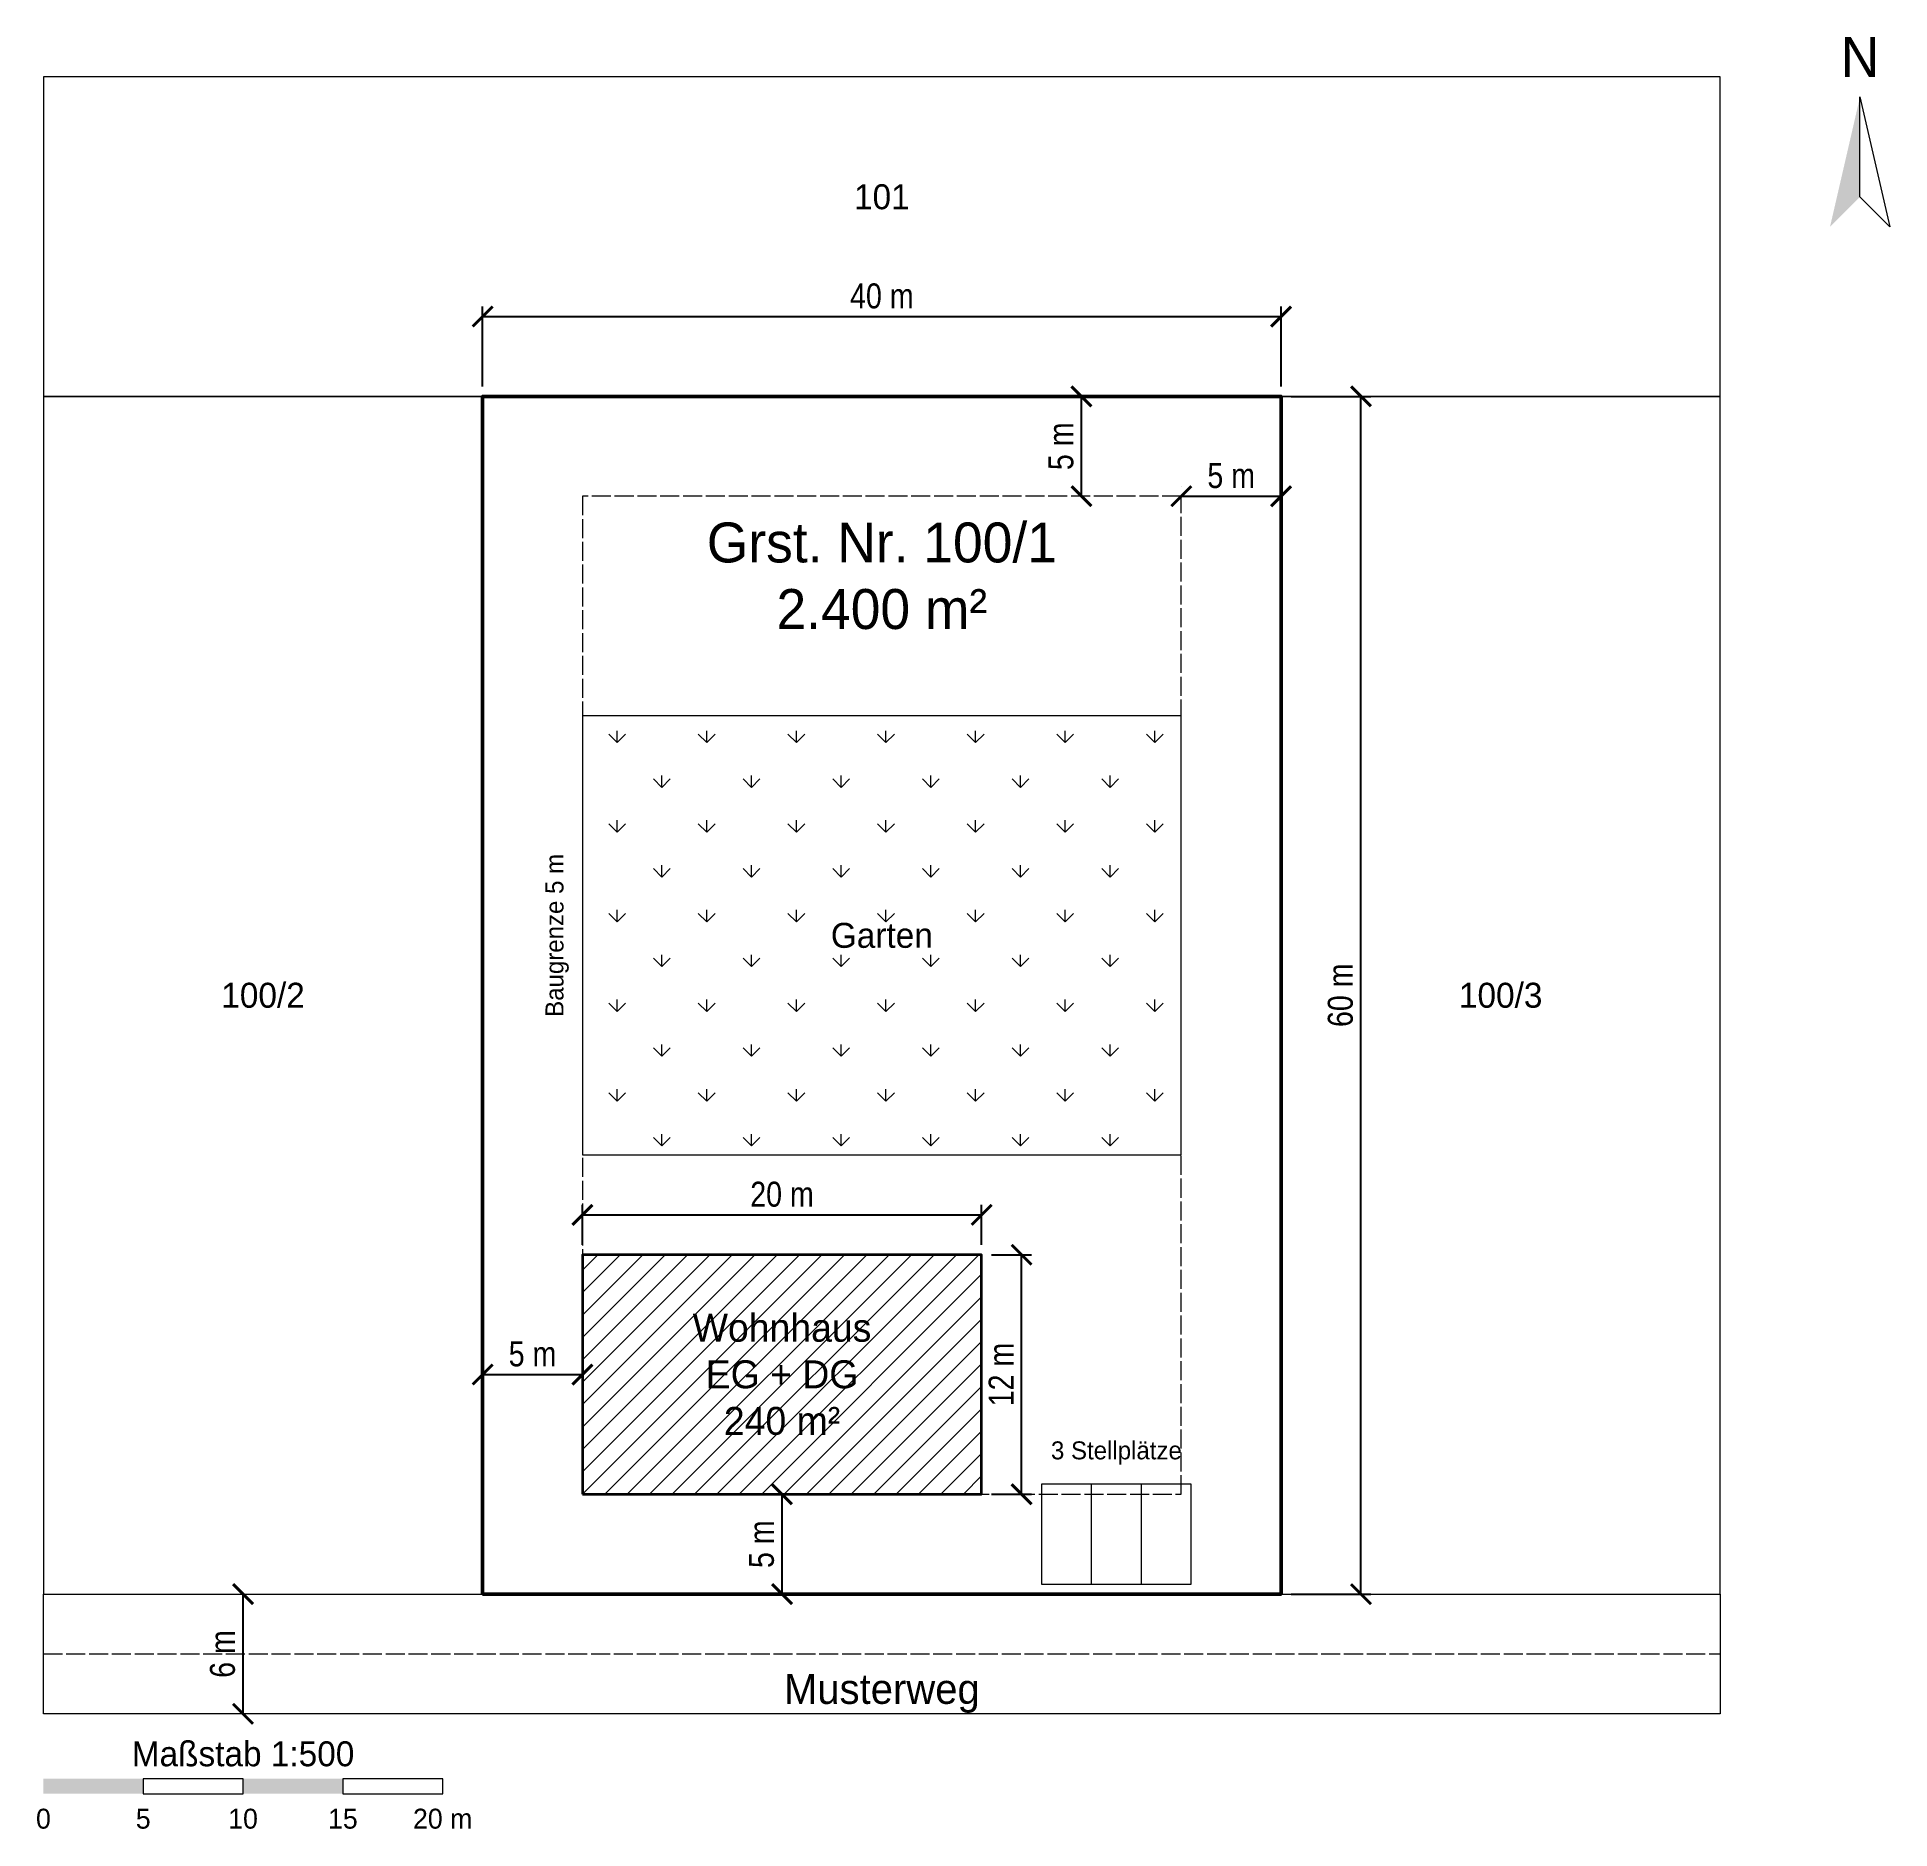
# Model space of a CAD drawing. Header units: metres. Extents: x -22.3 to 70.5, y -11.8 to 78.
import ezdxf
from ezdxf.enums import TextEntityAlignment as Align

# ---------------------------------------------------------------- set-up
doc = ezdxf.new("R2010")
doc.units = ezdxf.units.M
doc.header["$LTSCALE"] = 1.5
doc.linetypes.add('DASHED2', pattern=[0.762, 0.635, -0.127])
for name, color, linetype, lineweight in [('BAUFLUCHT', 3, 'DASHED2', 18), ('BEMASSUNG', 4, 'CONTINUOUS', 13), ('FLAECHE', 8, 'CONTINUOUS', 13), ('GEBAEUDE', 7, 'CONTINUOUS', 35), ('GRENZE', 1, 'CONTINUOUS', 50), ('SCHRAFFUR', 9, 'CONTINUOUS', 9), ('STRASSE', 8, 'CONTINUOUS', 18), ('TEXT', 7, 'CONTINUOUS', 13)]:
    doc.layers.add(name, color=color, linetype=linetype, lineweight=lineweight)
doc.styles.add('OpenSansCondensed-Light', font='OpenSansCondensed-Light.ttf')
doc.dimstyles.new('SITE', dxfattribs={"dimtxt": 1.25, "dimasz": 1, "dimexe": 0.5, "dimexo": 0.5, "dimgap": 0.4, "dimtad": 1, "dimzin": 12, "dimdsep": 46, "dimtxsty": 'OpenSansCondensed-Light', "dimblk": 'ARCHTICK', "dimcen": 2.5, "dimclrd": 4, "dimclre": 4, "dimclrt": 4, "dimazin": 3, "dimtfac": 0.5, "dimtmove": 2, "dimatfit": 3})

# ---------------------------------------------------------------- blocks, each defined once
blk = doc.blocks.new('_ARCHTICK')
at = {"color": 0, "linetype": 'BYBLOCK', "const_width": 0.15}
blk.add_lwpolyline([(-0.5, -0.5), (0.5, 0.5)], dxfattribs=at)
blk = doc.blocks.new('*D1')
at = {"color": 4}
for p, q in [((0, 60.5), (0, 64.5)), ((40, 60.5), (40, 64.5)), ((0, 64), (40, 64))]:
    blk.add_line(p, q, dxfattribs=at)
at = {"layer": 'Defpoints'}
for p in [(0, 64), (0, 60), (40, 60)]:
    blk.add_point(p, dxfattribs=at)
at = {"layer": 'BEMASSUNG', "color": 4, "rotation": 180}
blk.add_blockref('_ARCHTICK', (0, 64), dxfattribs=at)
at = {"layer": 'BEMASSUNG', "color": 4}
blk.add_blockref('_ARCHTICK', (40, 64), dxfattribs=at)
at = {"layer": 'BEMASSUNG', "color": 4, "insert": (20, 65.025), "char_height": 1.25, "attachment_point": 5, "style": 'OpenSansCondensed-Light'}
blk.add_mtext('40 m', dxfattribs=at)
blk = doc.blocks.new('*D2')
at = {"color": 4}
for p, q in [((40.5, 60), (44.5, 60)), ((44, 0), (44, 60)), ((40.5, 0), (44.5, 0))]:
    blk.add_line(p, q, dxfattribs=at)
at = {"layer": 'Defpoints'}
for p in [(40, 60), (40, 0), (44, 0)]:
    blk.add_point(p, dxfattribs=at)
at = {"layer": 'BEMASSUNG', "color": 4}
for p, rotation in [((44, 60), 90), ((44, 0), 270)]:
    blk.add_blockref('_ARCHTICK', p, dxfattribs=dict(at, rotation=rotation))
at = {"layer": 'BEMASSUNG', "color": 4, "insert": (42.975, 30), "char_height": 1.25, "attachment_point": 5, "rotation": 90, "style": 'OpenSansCondensed-Light'}
blk.add_mtext('60 m', dxfattribs=at)
blk = doc.blocks.new('*D3')
at = {"color": 4}
for p, q in [((-12.5, 0), (-12.5, 0)), ((-12, -6), (-12, 0)), ((-12.5, -6), (-12.5, -6))]:
    blk.add_line(p, q, dxfattribs=at)
at = {"layer": 'Defpoints'}
for p in [(-12, 0), (-12, -6), (-12, -6)]:
    blk.add_point(p, dxfattribs=at)
at = {"layer": 'BEMASSUNG', "color": 4}
for p, rotation in [((-12, 0), 90), ((-12, -6), 270)]:
    blk.add_blockref('_ARCHTICK', p, dxfattribs=dict(at, rotation=rotation))
at = {"layer": 'BEMASSUNG', "color": 4, "insert": (-13.025, -3), "char_height": 1.25, "attachment_point": 5, "rotation": 90, "style": 'OpenSansCondensed-Light'}
blk.add_mtext('6 m', dxfattribs=at)
blk = doc.blocks.new('*D4')
at = {"color": 4}
for p, q in [((0, 11.5), (0, 11.5)), ((5, 11.5), (5, 11.5)), ((0, 11), (5, 11))]:
    blk.add_line(p, q, dxfattribs=at)
at = {"layer": 'Defpoints'}
for p in [(0, 11), (0, 11), (5, 11)]:
    blk.add_point(p, dxfattribs=at)
at = {"layer": 'BEMASSUNG', "color": 4, "rotation": 180}
blk.add_blockref('_ARCHTICK', (0, 11), dxfattribs=at)
at = {"layer": 'BEMASSUNG', "color": 4}
blk.add_blockref('_ARCHTICK', (5, 11), dxfattribs=at)
at = {"layer": 'BEMASSUNG', "color": 4, "insert": (2.5, 12.025), "char_height": 1.25, "attachment_point": 5, "style": 'OpenSansCondensed-Light'}
blk.add_mtext('5 m', dxfattribs=at)
blk = doc.blocks.new('*D5')
at = {"color": 4}
for p, q in [((14.5, 5), (14.5, 5)), ((15, 0), (15, 5)), ((14.5, 0), (14.5, 0))]:
    blk.add_line(p, q, dxfattribs=at)
at = {"layer": 'Defpoints'}
for p in [(15, 5), (15, 0), (15, 0)]:
    blk.add_point(p, dxfattribs=at)
at = {"layer": 'BEMASSUNG', "color": 4}
for p, rotation in [((15, 5), 90), ((15, 0), 270)]:
    blk.add_blockref('_ARCHTICK', p, dxfattribs=dict(at, rotation=rotation))
at = {"layer": 'BEMASSUNG', "color": 4, "insert": (13.975, 2.5), "char_height": 1.25, "attachment_point": 5, "rotation": 90, "style": 'OpenSansCondensed-Light'}
blk.add_mtext('5 m', dxfattribs=at)
blk = doc.blocks.new('*D6')
at = {"color": 4}
for p, q in [((5, 17.5), (5, 19.5)), ((25, 17.5), (25, 19.5)), ((5, 19), (25, 19))]:
    blk.add_line(p, q, dxfattribs=at)
at = {"layer": 'Defpoints'}
for p in [(5, 19), (5, 17), (25, 17)]:
    blk.add_point(p, dxfattribs=at)
at = {"layer": 'BEMASSUNG', "color": 4, "rotation": 180}
blk.add_blockref('_ARCHTICK', (5, 19), dxfattribs=at)
at = {"layer": 'BEMASSUNG', "color": 4}
blk.add_blockref('_ARCHTICK', (25, 19), dxfattribs=at)
at = {"layer": 'BEMASSUNG', "color": 4, "insert": (15, 20.025), "char_height": 1.25, "attachment_point": 5, "style": 'OpenSansCondensed-Light'}
blk.add_mtext('20 m', dxfattribs=at)
blk = doc.blocks.new('*D7')
at = {"color": 4}
for p, q in [((25.5, 17), (27.5, 17)), ((27, 5), (27, 17)), ((25.5, 5), (27.5, 5))]:
    blk.add_line(p, q, dxfattribs=at)
at = {"layer": 'Defpoints'}
for p in [(25, 17), (25, 5), (27, 5)]:
    blk.add_point(p, dxfattribs=at)
at = {"layer": 'BEMASSUNG', "color": 4}
for p, rotation in [((27, 17), 90), ((27, 5), 270)]:
    blk.add_blockref('_ARCHTICK', p, dxfattribs=dict(at, rotation=rotation))
at = {"layer": 'BEMASSUNG', "color": 4, "insert": (25.975, 11), "char_height": 1.25, "attachment_point": 5, "rotation": 90, "style": 'OpenSansCondensed-Light'}
blk.add_mtext('12 m', dxfattribs=at)
blk = doc.blocks.new('*D8')
at = {"color": 4}
for p, q in [((35, 55.5), (35, 55.5)), ((35, 55), (40, 55)), ((40, 55.5), (40, 55.5))]:
    blk.add_line(p, q, dxfattribs=at)
at = {"layer": 'Defpoints'}
for p in [(35, 55), (35, 55), (40, 55)]:
    blk.add_point(p, dxfattribs=at)
at = {"layer": 'BEMASSUNG', "color": 4, "rotation": 180}
blk.add_blockref('_ARCHTICK', (35, 55), dxfattribs=at)
at = {"layer": 'BEMASSUNG', "color": 4}
blk.add_blockref('_ARCHTICK', (40, 55), dxfattribs=at)
at = {"layer": 'BEMASSUNG', "color": 4, "insert": (37.5, 56.025), "char_height": 1.25, "attachment_point": 5, "style": 'OpenSansCondensed-Light'}
blk.add_mtext('5 m', dxfattribs=at)
blk = doc.blocks.new('*D9')
at = {"color": 4}
for p, q in [((29.5, 60), (29.5, 60)), ((30, 55), (30, 60)), ((29.5, 55), (29.5, 55))]:
    blk.add_line(p, q, dxfattribs=at)
at = {"layer": 'Defpoints'}
for p in [(30, 60), (30, 55), (30, 55)]:
    blk.add_point(p, dxfattribs=at)
at = {"layer": 'BEMASSUNG', "color": 4}
for p, rotation in [((30, 60), 90), ((30, 55), 270)]:
    blk.add_blockref('_ARCHTICK', p, dxfattribs=dict(at, rotation=rotation))
at = {"layer": 'BEMASSUNG', "color": 4, "insert": (28.975, 57.5), "char_height": 1.25, "attachment_point": 5, "rotation": 90, "style": 'OpenSansCondensed-Light'}
blk.add_mtext('5 m', dxfattribs=at)

msp = doc.modelspace()

# ---------------------------------------------------------------- hatches: boundary and pattern name
at = {"layer": 'SCHRAFFUR'}
h = msp.add_hatch(dxfattribs=at)
h.set_pattern_fill('GRASS', color=3, scale=0.125)
h.paths.add_polyline_path([(5, 22), (35, 22), (35, 44), (5, 44)])
h = msp.add_hatch(dxfattribs=at)
h.set_pattern_fill('ANSI31', color=9, scale=0.25)
h.paths.add_polyline_path([(5, 5), (25, 5), (25, 17), (5, 17)])
at = {"layer": 'TEXT'}
for points in [[(69, 75), (67.5, 68.5), (69, 70)], [(-22, -10), (-17, -10), (-17, -9.25), (-22, -9.25)], [(-12, -10), (-7, -10), (-7, -9.25), (-12, -9.25)]]:
    msp.add_hatch(color=7, dxfattribs=at).paths.add_polyline_path(points)

# ---------------------------------------------------------------- linework, layer by layer
at = {"layer": 'BAUFLUCHT'}
for points in [[(5, 5), (35, 5), (35, 55), (5, 55), (5, 5)], [(-22, -3), (62, -3)]]:
    msp.add_lwpolyline(points, dxfattribs=at)
at = {"layer": 'FLAECHE'}
for p, q in [((30.5, 0.5), (30.5, 5.5)), ((33, 0.5), (33, 5.5))]:
    msp.add_line(p, q, dxfattribs=at)
for points in [[(-22, 60), (62, 60), (62, 76), (-22, 76)], [(-22, 0), (0, 0), (0, 60), (-22, 60)], [(40, 0), (62, 0), (62, 60), (40, 60)], [(5, 22), (35, 22), (35, 44), (5, 44)], [(28, 0.5), (35.5, 0.5), (35.5, 5.5), (28, 5.5)]]:
    msp.add_lwpolyline(points, close=True, dxfattribs=at)
at = {"layer": 'GEBAEUDE'}
msp.add_lwpolyline([(5, 5), (25, 5), (25, 17), (5, 17)], close=True, dxfattribs=at)
at = {"layer": 'GRENZE'}
msp.add_lwpolyline([(0, 0), (40, 0), (40, 60), (0, 60)], close=True, dxfattribs=at)
at = {"layer": 'STRASSE'}
msp.add_lwpolyline([(-22, 0), (62, 0), (62, -6), (-22, -6)], close=True, dxfattribs=at)
at = {"layer": 'TEXT'}
for points in [[(69, 75), (70.5, 68.5), (69, 70)], [(-17, -10), (-12, -10), (-12, -9.25), (-17, -9.25)], [(-7, -10), (-2, -10), (-2, -9.25), (-7, -9.25)]]:
    msp.add_lwpolyline(points, close=True, dxfattribs=at)

# ---------------------------------------------------------------- texts
at = {"layer": 'BAUFLUCHT'}
msp.add_text('Baugrenze 5 m', height=0.9, rotation=90, dxfattribs=at).set_placement((3.6, 33), align=Align.MIDDLE_CENTER)
at = {"layer": 'STRASSE'}
msp.add_text('Musterweg', height=1.5, dxfattribs=at).set_placement((20, -4.75), align=Align.MIDDLE_CENTER)
at = {"layer": 'TEXT'}
for s, height, p in [('N', 2, (69, 77)), ('101', 1.25, (20, 70)), ('Garten', 1.25, (20, 33)), ('100/2', 1.25, (-11, 30)), ('100/3', 1.25, (51, 30)), ('3 Stellplätze', 0.9, (31.75, 7.2)), ('Maßstab 1:500', 1.25, (-12, -8)), ('0', 1, (-22, -11.25)), ('5', 1, (-17, -11.25)), ('10', 1, (-12, -11.25)), ('15', 1, (-7, -11.25)), ('20 m', 1, (-2, -11.25))]:
    msp.add_text(s, height=height, dxfattribs=at).set_placement(p, align=Align.MIDDLE_CENTER)
at = {"layer": 'TEXT', "attachment_point": 5}
for s, insert, char_height, width in [('Grst. Nr. 100/1\\P2.400 m²', (20, 51), 2, 27), ('Wohnhaus\\PEG + DG\\P240 m²', (15, 11), 1.4, 10.08)]:
    msp.add_mtext(s, dxfattribs=dict(at, insert=insert, char_height=char_height, width=width))

# ---------------------------------------------------------------- dimensions: what is measured, and where the dimension line sits
at = {"layer": 'BEMASSUNG'}
for base, p1, p2, picture, middle in [((0, 64), (0, 60), (40, 60), '*D1', (20, 65.025)), ((35, 55), (35, 55), (40, 55), '*D8', (37.5, 56.025)), ((5, 19), (5, 17), (25, 17), '*D6', (15, 20.025)), ((0, 11), (0, 11), (5, 11), '*D4', (2.5, 12.025))]:
    dim = msp.add_linear_dim(base=base, p1=p1, p2=p2, dimstyle='SITE', dxfattribs=at)
    dim.commit()
    dim.dimension.update_dxf_attribs({"geometry": picture, "text_midpoint": middle})
for base, p1, p2, picture, middle in [((30, 55), (30, 55), (30, 60), '*D9', (28.975, 57.5)), ((44, 0), (40, 0), (40, 60), '*D2', (42.975, 30)), ((27, 5), (25, 5), (25, 17), '*D7', (25.975, 11)), ((15, 0), (15, 0), (15, 5), '*D5', (13.975, 2.5)), ((-12, -6), (-12, -6), (-12, 0), '*D3', (-13.025, -3))]:
    dim = msp.add_linear_dim(base=base, p1=p1, p2=p2, angle=90, dimstyle='SITE', dxfattribs=at)
    dim.commit()
    dim.dimension.update_dxf_attribs({"geometry": picture, "text_midpoint": middle})

doc.saveas('drawing.dxf')
